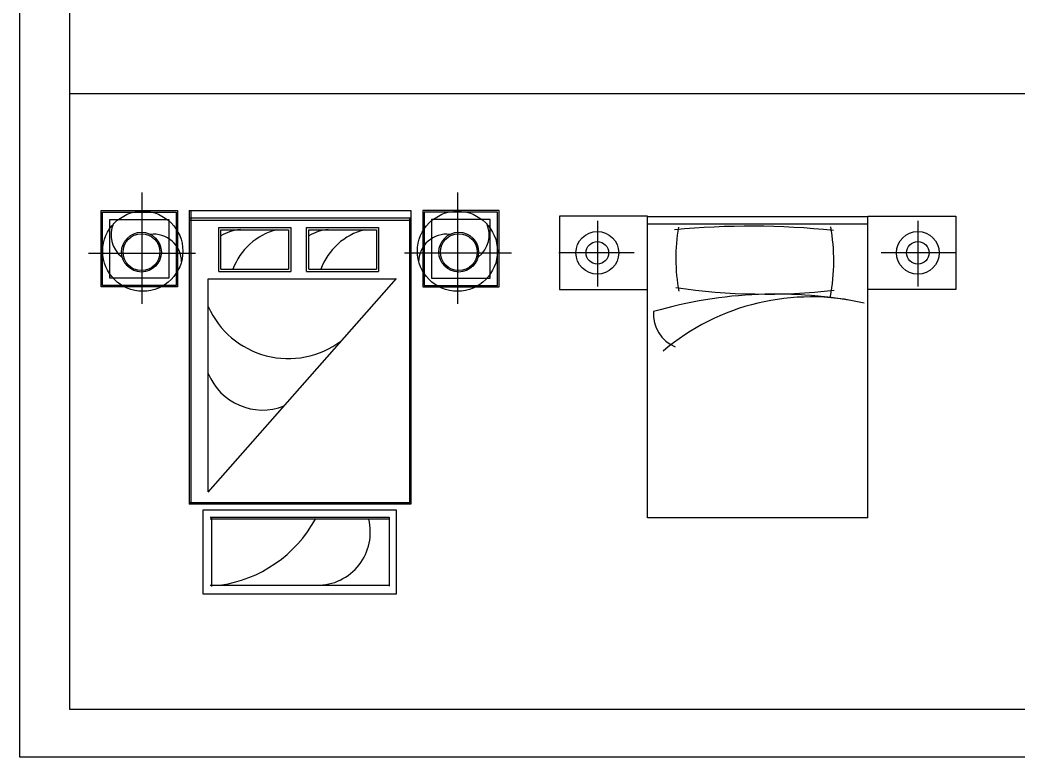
# Model space of a CAD drawing. Header units: inches. Extents: x 10.6 to 53.1, y 14.5 to 39.3.
# Drawn here: x 32.11 to 38.91, y 14.51 to 19.53 of the extents above; entities that cross this region are included whole.
import ezdxf

# ---------------------------------------------------------------- set-up
doc = ezdxf.new("R2010")
doc.units = ezdxf.units.IN
doc.header["$MEASUREMENT"] = 0
for name, color, linetype in [('02', 2, 'Continuous'), ('1', 1, 'Continuous'), ('4', 4, 'Continuous'), ('kadrbm', 4, 'Continuous')]:
    doc.layers.add(name, color=color, linetype=linetype)

# ---------------------------------------------------------------- blocks, each defined once
blk = doc.blocks.new('kadrbm')
at = {"layer": 'kadrbm', "color": 4}
blk.add_lwpolyline([(0, 0), (0, 24.7972), (21, 24.7972), (21, 0), (0, 0)], close=True, dxfattribs=at)
blk.add_lwpolyline([(20.6631, 0.3257), (20.6631, 24.4603), (0.3369, 24.4603), (0.3369, 0.3257), (20.6631, 0.3257)], dxfattribs=at)

msp = doc.modelspace()

# ---------------------------------------------------------------- linework, layer by layer
at = {"layer": '02'}
for p, q in [((32.6659, 17.7094), (32.6659, 18.2294)), ((32.6659, 18.2294), (33.1859, 18.2294)), ((32.6759, 17.7194), (32.6759, 18.2194)), ((32.6759, 18.2194), (33.1759, 18.2194)), ((33.1759, 18.2194), (33.1759, 17.7194)), ((33.1859, 18.2294), (33.1859, 17.7094)), ((33.2659, 18.2294), (33.2659, 16.2294)), ((33.2659, 18.2294), (34.7759, 18.2294)), ((33.2759, 18.2294), (33.2759, 16.2294)), ((34.7759, 18.2294), (34.7759, 16.2294)), ((35.3759, 18.2294), (34.8559, 18.2294)), ((34.8559, 18.2294), (34.8559, 17.7094)), ((35.3659, 18.2194), (34.8659, 18.2194)), ((34.8659, 18.2194), (34.8659, 17.7194)), ((35.3659, 17.7194), (35.3659, 18.2194)), ((35.3759, 17.7094), (35.3759, 18.2294)), ((32.7259, 17.7694), (32.7259, 18.1694)), ((32.7259, 18.1694), (33.1259, 18.1694)), ((33.1259, 18.1694), (33.1259, 17.7694)), ((33.2659, 18.1794), (34.7759, 18.1794)), ((33.2659, 18.1644), (34.7759, 18.1644)), ((34.7659, 18.1794), (34.7659, 16.2294)), ((35.3159, 18.1694), (34.9159, 18.1694)), ((34.9159, 18.1694), (34.9159, 17.7694)), ((35.3159, 17.7694), (35.3159, 18.1694)), ((36.3865, 16.1362), (36.3865, 18.1912)), ((37.8865, 18.1862), (36.3865, 18.1862)), ((37.8865, 16.1362), (37.8865, 18.1912)), ((33.4671, 17.8144), (33.4671, 18.1144)), ((33.4671, 18.1144), (33.9571, 18.1144)), ((33.4821, 17.8294), (33.4821, 18.0994)), ((33.4821, 18.0994), (33.9421, 18.0994)), ((33.9421, 18.0994), (33.9421, 17.8294)), ((33.9571, 18.1144), (33.9571, 17.8144)), ((34.0653, 17.8144), (34.0653, 18.1144)), ((34.0653, 18.1144), (34.5553, 18.1144)), ((34.0803, 17.8294), (34.0803, 18.0994)), ((34.0803, 18.0994), (34.5403, 18.0994)), ((34.5403, 18.0994), (34.5403, 17.8294)), ((34.5553, 18.1144), (34.5553, 17.8144)), ((37.8865, 18.1362), (36.3865, 18.1362)), ((33.4671, 17.8144), (33.9571, 17.8144)), ((33.4821, 17.8294), (33.9421, 17.8294)), ((34.0653, 17.8144), (34.5553, 17.8144)), ((34.0803, 17.8294), (34.5403, 17.8294)), ((33.1259, 17.7694), (32.7259, 17.7694)), ((34.9159, 17.7694), (35.3159, 17.7694)), ((33.1859, 17.7094), (32.6659, 17.7094)), ((33.1759, 17.7194), (32.6759, 17.7194)), ((34.8559, 17.7094), (35.3759, 17.7094)), ((34.8659, 17.7194), (35.3659, 17.7194)), ((34.7759, 16.2394), (33.2659, 16.2387)), ((34.7759, 16.2294), (33.2659, 16.2294)), ((33.3581, 16.1881), (33.3581, 15.6174)), ((34.6782, 16.1881), (33.3581, 16.1881)), ((34.6782, 15.6174), (34.6782, 16.1881)), ((34.6282, 16.1381), (33.4081, 16.1381)), ((34.6282, 16.1281), (33.4081, 16.1281)), ((33.4181, 16.1381), (33.4181, 15.6674)), ((34.6298, 15.6711), (34.6298, 16.1417)), ((37.8865, 16.1362), (36.3865, 16.1362)), ((33.4081, 15.6774), (34.6282, 15.6774)), ((33.3581, 15.6174), (34.6782, 15.6174))]:
    msp.add_line(p, q, dxfattribs=at)
for points in [[(36.3865, 18.1912), (35.7865, 18.1912), (35.7865, 17.6912), (36.3865, 17.6912)], [(37.8865, 18.1912), (38.4865, 18.1912), (38.4865, 17.6912), (37.8865, 17.6912)]]:
    msp.add_lwpolyline(points, dxfattribs=at)
for centre, radius in [((32.9494, 17.9527), 0.2727), ((35.0925, 17.9527), 0.2727), ((32.9404, 17.9464), 0.1355), ((32.9404, 17.9464), 0.1255), ((35.1015, 17.9464), 0.1355), ((35.1015, 17.9464), 0.1255)]:
    msp.add_circle(centre, radius, dxfattribs=at)
for centre, radius, start, end in [((32.9252, 18.0644), 0.1919, 155.95671, 231.7564), ((33.6377, 17.8027), 0.2986, 94.46562, 121.41219), ((34.2359, 17.8027), 0.2986, 94.46562, 121.41219), ((35.1166, 18.0644), 0.1919, 308.2436, 24.04329), ((37.0897, 12.7725), 5.3507, 83.95302, 95.56263), ((37.7916, 17.9041), 1.2118, 169.91453, 190.68509), ((36.3625, 17.888), 1.2934, 349.17608, 10.27064), ((33.0234, 17.8779), 0.1908, 0.41037, 96.76404), ((35.0185, 17.8779), 0.1908, 83.23596, 179.58963), ((37.1909, 21.9241), 4.2635, 261.76494, 276.28962), ((37.2603, 14.7063), 2.9543, 78.24617, 106.34733), ((37.5003, 16.084), 1.5573, 76.5636, 130.32358), ((36.6666, 17.5217), 0.2386, 175.32687, 247.55878)]:
    msp.add_arc(centre, radius, start, end, dxfattribs=at)
at = {"layer": '1'}
msp.add_line((32.4498, 19.0269), (52.776, 19.0269), dxfattribs=at)
at = {"layer": '4'}
for p, q in [((32.9461, 17.5952), (32.9461, 18.3537)), ((35.0958, 17.5952), (35.0958, 18.3537)), ((36.0453, 18.1607), (36.0453, 17.7132)), ((38.2278, 18.1607), (38.2278, 17.7132)), ((32.5805, 17.9402), (33.3092, 17.9402)), ((35.4614, 17.9402), (34.7327, 17.9402)), ((36.2952, 17.9412), (35.7835, 17.9412)), ((38.4896, 17.9412), (37.9778, 17.9412)), ((33.3949, 16.3103), (34.6766, 17.7659)), ((33.3957, 16.3139), (33.3957, 17.7644)), ((33.3957, 17.7644), (34.6753, 17.7644))]:
    msp.add_line(p, q, dxfattribs=at)
for centre, radius in [((36.0453, 17.9412), 0.1454), ((38.2278, 17.9412), 0.1454), ((36.0453, 17.9412), 0.0768), ((38.2278, 17.9412), 0.0768)]:
    msp.add_circle(centre, radius, dxfattribs=at)
for centre, radius, start, end in [((33.9716, 17.6776), 0.436, 104.66263, 159.61221), ((34.5698, 17.6776), 0.436, 104.66263, 159.61221), ((33.9408, 17.8191), 0.5978, 204.05629, 306.84923), ((33.765, 17.2702), 0.3994, 202.12753, 291.55052), ((33.3498, 16.553), 0.8848, 277.85069, 331.30469), ((34.1377, 16.0381), 0.3616, 269.50698, 14.42159)]:
    msp.add_arc(centre, radius, start, end, dxfattribs=at)

# ---------------------------------------------------------------- block references
at = {"layer": 'kadrbm'}
msp.add_blockref('kadrbm', (32.1129, 14.5063), dxfattribs=at)

doc.saveas('drawing.dxf')
